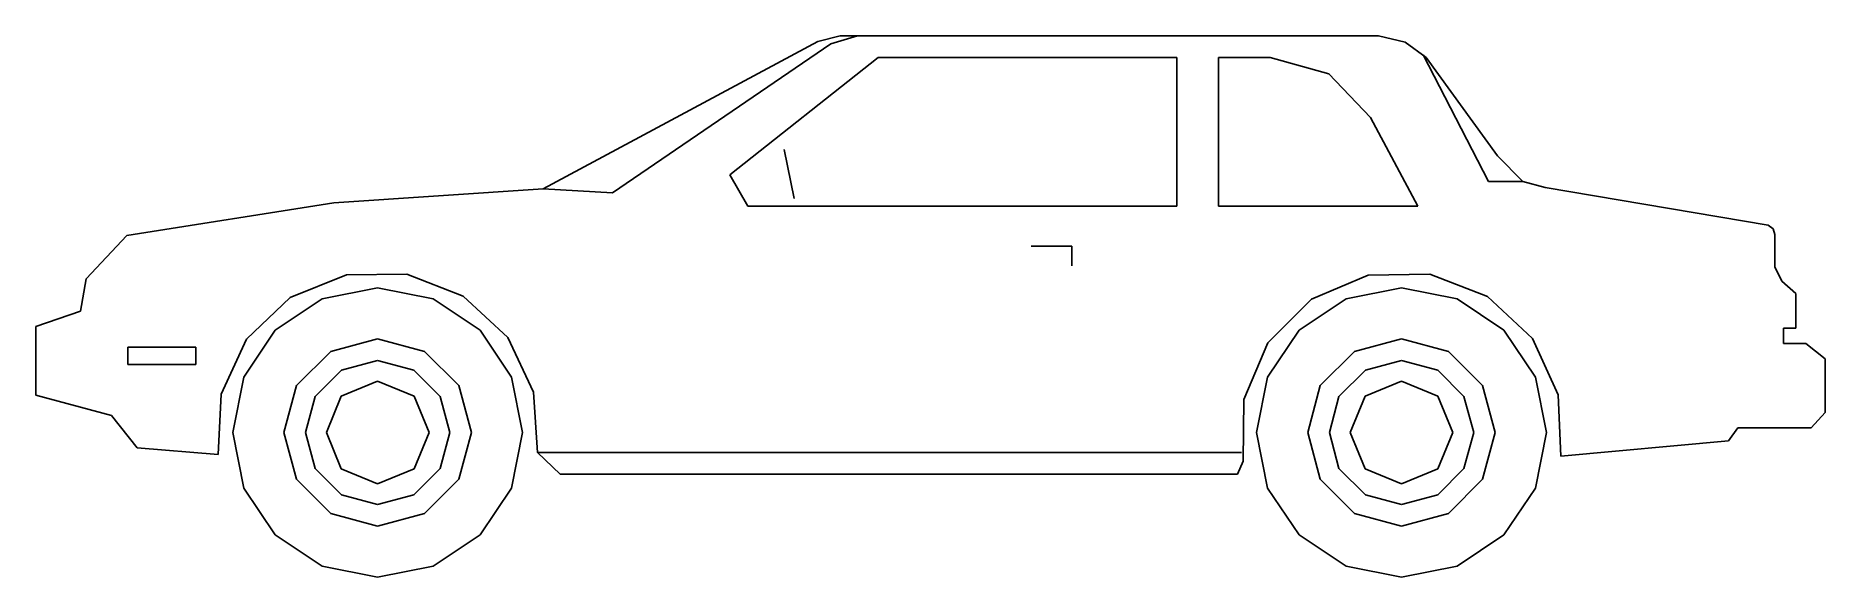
# Model space of a CAD drawing. Extents: x 2.99 to 7.12, y 9.64 to 10.89.
import ezdxf

# ---------------------------------------------------------------- set-up
doc = ezdxf.new("R2010")
doc.units = 0
doc.header["$MEASUREMENT"] = 0
doc.layers.get('0').update_dxf_attribs({"linetype": 'CONTINUOUS'})

msp = doc.modelspace()

# ---------------------------------------------------------------- linework, layer by layer
at = {"color": 0}
for points in [[(4.7963, 10.8787), (4.162, 10.5384)], [(4.3219, 10.5289), (4.8258, 10.873)], [(4.848, 10.8918), (4.7963, 10.8787)], [(4.8874, 10.8918), (4.8258, 10.873)], [(4.8874, 10.8918), (4.848, 10.8918)], [(6.0909, 10.8918), (4.8874, 10.8918)], [(6.152, 10.8767), (6.0909, 10.8918)], [(6.2008, 10.8414), (6.152, 10.8767)], [(4.5929, 10.5704), (4.9357, 10.8414)], [(4.9357, 10.8414), (5.6251, 10.8414)], [(5.6251, 10.8414), (5.6251, 10.4978)], [(5.7214, 10.8414), (5.7214, 10.4978)], [(5.7214, 10.8414), (5.8407, 10.8414)], [(5.9757, 10.8041), (5.8407, 10.8414)], [(6.1938, 10.848), (6.3451, 10.5548)], [(6.3656, 10.6146), (6.2008, 10.8414)], [(6.0724, 10.7028), (5.9757, 10.8041)], [(6.1819, 10.4978), (6.0724, 10.7028)], [(4.7188, 10.629), (4.7418, 10.5154)], [(6.3656, 10.6146), (6.4238, 10.5548)], [(4.162, 10.5384), (3.6789, 10.506)], [(4.162, 10.5384), (4.3219, 10.5289)], [(4.6344, 10.4978), (4.5929, 10.5704)], [(6.3451, 10.5548), (6.4238, 10.5548)], [(6.4238, 10.5548), (6.4755, 10.5408)], [(6.9901, 10.4539), (6.4755, 10.5408)], [(3.6789, 10.506), (3.2008, 10.4305)], [(5.6251, 10.4978), (4.6344, 10.4978)], [(6.1819, 10.4978), (5.7214, 10.4978)], [(7.002, 10.4457), (6.9901, 10.4539)], [(3.2008, 10.4305), (3.1065, 10.3297)], [(7.0061, 10.4326), (7.002, 10.4457)], [(7.0061, 10.3579), (7.0061, 10.4326)], [(5.2888, 10.4059), (5.3823, 10.4059)], [(5.3823, 10.4059), (5.3823, 10.36)], [(3.1065, 10.3297), (3.0933, 10.255)], [(3.7076, 10.3395), (3.578, 10.287)], [(3.8474, 10.3407), (3.7076, 10.3395)], [(3.9774, 10.2899), (3.8474, 10.3407)], [(6.0667, 10.3387), (5.9359, 10.2829)], [(6.2094, 10.3407), (6.0667, 10.3387)], [(6.3422, 10.2895), (6.2094, 10.3407)], [(7.0061, 10.3579), (7.0217, 10.3247)], [(3.7798, 10.3096), (3.6519, 10.2841)], [(3.9081, 10.2841), (3.7798, 10.3096)], [(4.08, 10.1947), (3.9774, 10.2899)], [(6.1438, 10.3096), (6.0158, 10.2841)], [(6.2721, 10.2841), (6.1438, 10.3096)], [(6.446, 10.1919), (6.3422, 10.2895)], [(7.0545, 10.2964), (7.0217, 10.3247)], [(7.0545, 10.2157), (7.0545, 10.2964)], [(3.0933, 10.255), (2.9904, 10.2202)], [(3.578, 10.287), (3.4768, 10.1906)], [(3.6519, 10.2841), (3.5432, 10.2116)], [(4.0164, 10.2116), (3.9081, 10.2841)], [(5.9359, 10.2829), (5.835, 10.182)], [(6.0158, 10.2841), (5.9072, 10.2116)], [(6.3804, 10.2116), (6.2721, 10.2841)], [(2.9904, 10.2202), (2.9904, 10.0611)], [(3.5432, 10.2116), (3.4706, 10.1029)], [(4.089, 10.1029), (4.0164, 10.2116)], [(5.9072, 10.2116), (5.8346, 10.1029)], [(6.453, 10.1029), (6.3804, 10.2116)], [(7.0258, 10.2157), (7.0545, 10.2157)], [(7.0258, 10.1804), (7.0258, 10.2157)], [(3.2028, 10.1718), (3.3603, 10.1718)], [(3.2028, 10.1324), (3.2028, 10.1718)], [(3.3603, 10.1718), (3.3603, 10.1324)], [(3.4768, 10.1906), (3.4185, 10.0635)], [(3.7798, 10.1911), (3.6715, 10.1624)], [(3.888, 10.1624), (3.7798, 10.1911)], [(4.1398, 10.0684), (4.08, 10.1947)], [(5.835, 10.182), (5.7796, 10.0508)], [(6.1438, 10.1911), (6.0355, 10.1624)], [(6.252, 10.1624), (6.1438, 10.1911)], [(6.5055, 10.0623), (6.446, 10.1919)], [(7.0775, 10.1804), (7.0258, 10.1804)], [(7.1222, 10.1455), (7.0775, 10.1804)], [(3.3603, 10.1324), (3.2028, 10.1324)], [(3.6715, 10.1624), (3.5924, 10.0832)], [(3.7798, 10.1414), (3.6965, 10.1193)], [(3.8634, 10.1193), (3.7798, 10.1414)], [(3.9672, 10.0832), (3.888, 10.1624)], [(6.0355, 10.1624), (5.9564, 10.0832)], [(6.1438, 10.1414), (6.0605, 10.1193)], [(6.2274, 10.1193), (6.1438, 10.1414)], [(6.3312, 10.0832), (6.252, 10.1624)], [(7.1222, 10.1455), (7.1222, 10.0209)], [(3.4706, 10.1029), (3.4452, 9.975)], [(3.5924, 10.0832), (3.5633, 9.975)], [(3.6965, 10.1193), (3.6354, 10.0582)], [(3.7798, 10.0935), (3.6957, 10.059)], [(3.8639, 10.059), (3.7798, 10.0935)], [(3.9241, 10.0582), (3.8634, 10.1193)], [(3.9963, 9.975), (3.9672, 10.0832)], [(4.1144, 9.975), (4.089, 10.1029)], [(5.8346, 10.1029), (5.8092, 9.975)], [(5.9564, 10.0832), (5.9273, 9.975)], [(6.0605, 10.1193), (5.9994, 10.0582)], [(6.1438, 10.0935), (6.0597, 10.059)], [(6.2278, 10.059), (6.1438, 10.0935)], [(6.2881, 10.0582), (6.2274, 10.1193)], [(6.3603, 9.975), (6.3312, 10.0832)], [(6.4784, 9.975), (6.453, 10.1029)], [(2.9904, 10.0611), (3.1655, 10.0143)], [(3.4185, 10.0635), (3.4116, 9.9237)], [(3.6354, 10.0582), (3.6133, 9.975)], [(3.6957, 10.059), (3.6613, 9.975)], [(3.8987, 9.975), (3.8639, 10.059)], [(3.9467, 9.975), (3.9241, 10.0582)], [(4.1488, 9.929), (4.1398, 10.0684)], [(5.7796, 10.0508), (5.778, 9.9085)], [(5.9994, 10.0582), (5.9773, 9.975)], [(6.0597, 10.059), (6.0253, 9.975)], [(6.2627, 9.975), (6.2278, 10.059)], [(6.3107, 9.975), (6.2881, 10.0582)], [(6.5116, 9.92), (6.5055, 10.0623)], [(3.1655, 10.0143), (3.2246, 9.9397)], [(7.1222, 10.0209), (7.0894, 9.9856)], [(3.4452, 9.975), (3.4706, 9.8466)], [(3.5633, 9.975), (3.5924, 9.8667)], [(3.6133, 9.975), (3.6354, 9.8913)], [(3.6613, 9.975), (3.6957, 9.8909)], [(3.8639, 9.8909), (3.8987, 9.975)], [(3.9241, 9.8913), (3.9467, 9.975)], [(3.9672, 9.8667), (3.9963, 9.975)], [(4.089, 9.8466), (4.1144, 9.975)], [(5.8092, 9.975), (5.8346, 9.8466)], [(5.9273, 9.975), (5.9564, 9.8667)], [(5.9773, 9.975), (5.9994, 9.8913)], [(6.0253, 9.975), (6.0597, 9.8909)], [(6.2278, 9.8909), (6.2627, 9.975)], [(6.2881, 9.8913), (6.3107, 9.975)], [(6.3312, 9.8667), (6.3603, 9.975)], [(6.453, 9.8466), (6.4784, 9.975)], [(6.9208, 9.9856), (6.8991, 9.9553)], [(7.0894, 9.9856), (6.9208, 9.9856)], [(3.2246, 9.9397), (3.4116, 9.9237)], [(5.7747, 9.929), (4.1488, 9.929)], [(4.1488, 9.929), (4.2009, 9.8786)], [(6.8991, 9.9553), (6.5116, 9.92)], [(3.6354, 9.8913), (3.6965, 9.8306)], [(3.6957, 9.8909), (3.7798, 9.856)], [(3.7798, 9.856), (3.8639, 9.8909)], [(3.8634, 9.8306), (3.9241, 9.8913)], [(4.2009, 9.8786), (5.7653, 9.8786)], [(5.7653, 9.8786), (5.778, 9.9085)], [(5.9994, 9.8913), (6.0605, 9.8306)], [(6.0597, 9.8909), (6.1438, 9.856)], [(6.1438, 9.856), (6.2278, 9.8909)], [(6.2274, 9.8306), (6.2881, 9.8913)], [(3.4706, 9.8466), (3.5432, 9.7383)], [(3.5924, 9.8667), (3.6715, 9.7876)], [(3.888, 9.7876), (3.9672, 9.8667)], [(4.0164, 9.7383), (4.089, 9.8466)], [(5.8346, 9.8466), (5.9072, 9.7383)], [(5.9564, 9.8667), (6.0355, 9.7876)], [(6.252, 9.7876), (6.3312, 9.8667)], [(6.3804, 9.7383), (6.453, 9.8466)], [(3.6965, 9.8306), (3.7798, 9.8081)], [(3.7798, 9.8081), (3.8634, 9.8306)], [(6.0605, 9.8306), (6.1438, 9.8081)], [(6.1438, 9.8081), (6.2274, 9.8306)], [(3.6715, 9.7876), (3.7798, 9.7584)], [(3.7798, 9.7584), (3.888, 9.7876)], [(6.0355, 9.7876), (6.1438, 9.7584)], [(6.1438, 9.7584), (6.252, 9.7876)], [(3.5432, 9.7383), (3.6519, 9.6658)], [(3.9081, 9.6658), (4.0164, 9.7383)], [(5.9072, 9.7383), (6.0158, 9.6658)], [(6.2721, 9.6658), (6.3804, 9.7383)], [(3.6519, 9.6658), (3.7798, 9.6403)], [(3.7798, 9.6403), (3.9081, 9.6658)], [(6.0158, 9.6658), (6.1438, 9.6403)], [(6.1438, 9.6403), (6.2721, 9.6658)]]:
    msp.add_lwpolyline(points, dxfattribs=at)

doc.saveas('drawing.dxf')
